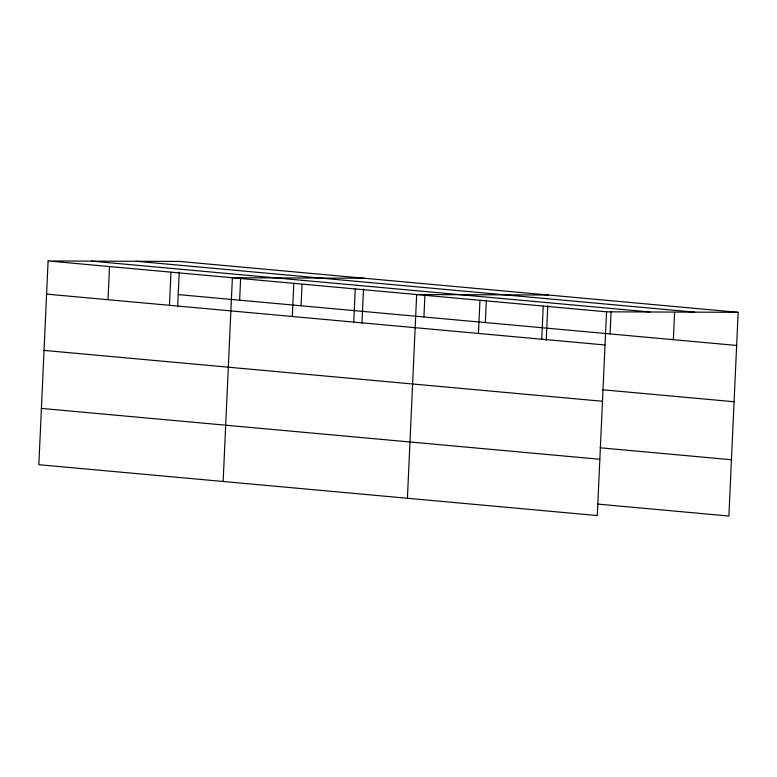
<?xml version="1.0" encoding="UTF-8"?>
<svg xmlns="http://www.w3.org/2000/svg" width="777" height="777" viewBox="0 0 777 777"><rect width="100%" height="100%" fill="white"/><g stroke="black" fill="none" stroke-linecap="round" stroke-linejoin="round"><path stroke-width="1.17" d="M48.106 260.965L38.85 464.695L597.29 515.559L606.536 311.83L48.106 260.965L179.71 261.441L738.15 312.305L728.894 516.035L597.542 504.069M108.022 299.708L109.528 266.56M169.454 305.303L170.959 272.154M177.661 306.565L179.234 272.096M223.135 481.478L232.381 277.758L363.995 278.224M239.637 300.184L240.656 277.69M292.307 316.501L293.813 283.352M301.068 305.779L302.03 284.469M353.739 322.096L355.244 288.947M361.946 323.349L363.51 288.879M407.42 498.271L416.666 294.541L548.28 295.007M423.921 316.967L424.941 294.473M478.457 333.45L479.963 300.301M485.353 322.562L486.373 300.068M541.744 339.219L543.249 306.07M546.231 340.132L547.795 305.662M610.062 333.925L611.091 311.431M673.358 339.685L674.591 312.461M606.536 311.83L738.15 312.305M136.286 261.286L694.716 312.15M91.531 261.121L649.97 311.985M178.205 294.59L736.645 345.454M46.601 294.114L605.03 344.978M602.729 389.782L734.09 401.748M44.036 350.408L602.476 401.272M600.097 447.775L731.458 459.741M41.404 408.411L599.844 459.275"/></g></svg>
